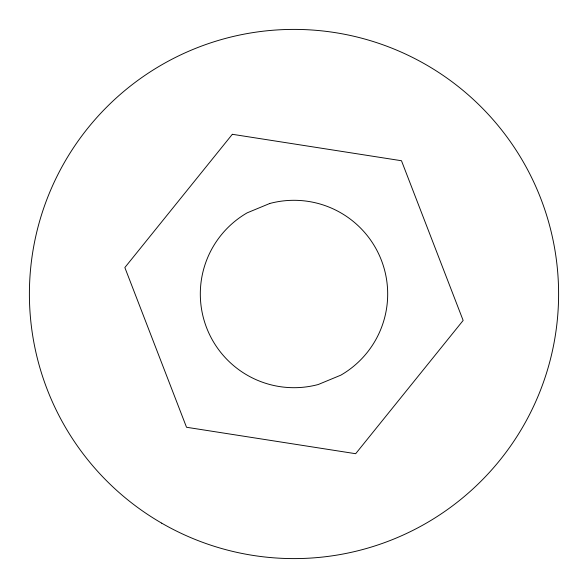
<?xml version="1.0" encoding="UTF-8"?>
<svg xmlns="http://www.w3.org/2000/svg" width="588" height="588" viewBox="0 0 588 588"><rect width="100%" height="100%" fill="white"/><g stroke="black" fill="none" stroke-linecap="round" stroke-linejoin="round"><path stroke-width="0.88" d="M232.334 134.292L124.854 267.547L186.521 427.263L355.666 453.708L463.146 320.453L401.479 160.737L232.334 134.292M269.745 203.492L247.151 212.849A93.705 93.705 0 0 0 318.255 384.508L340.849 375.151A93.705 93.705 0 0 0 269.745 203.492M161.7 523.151A264.6 264.6 0 0 0 558.6 294A264.6 264.6 0 0 0 161.7 64.849A264.6 264.6 0 0 0 161.7 523.151"/></g></svg>
